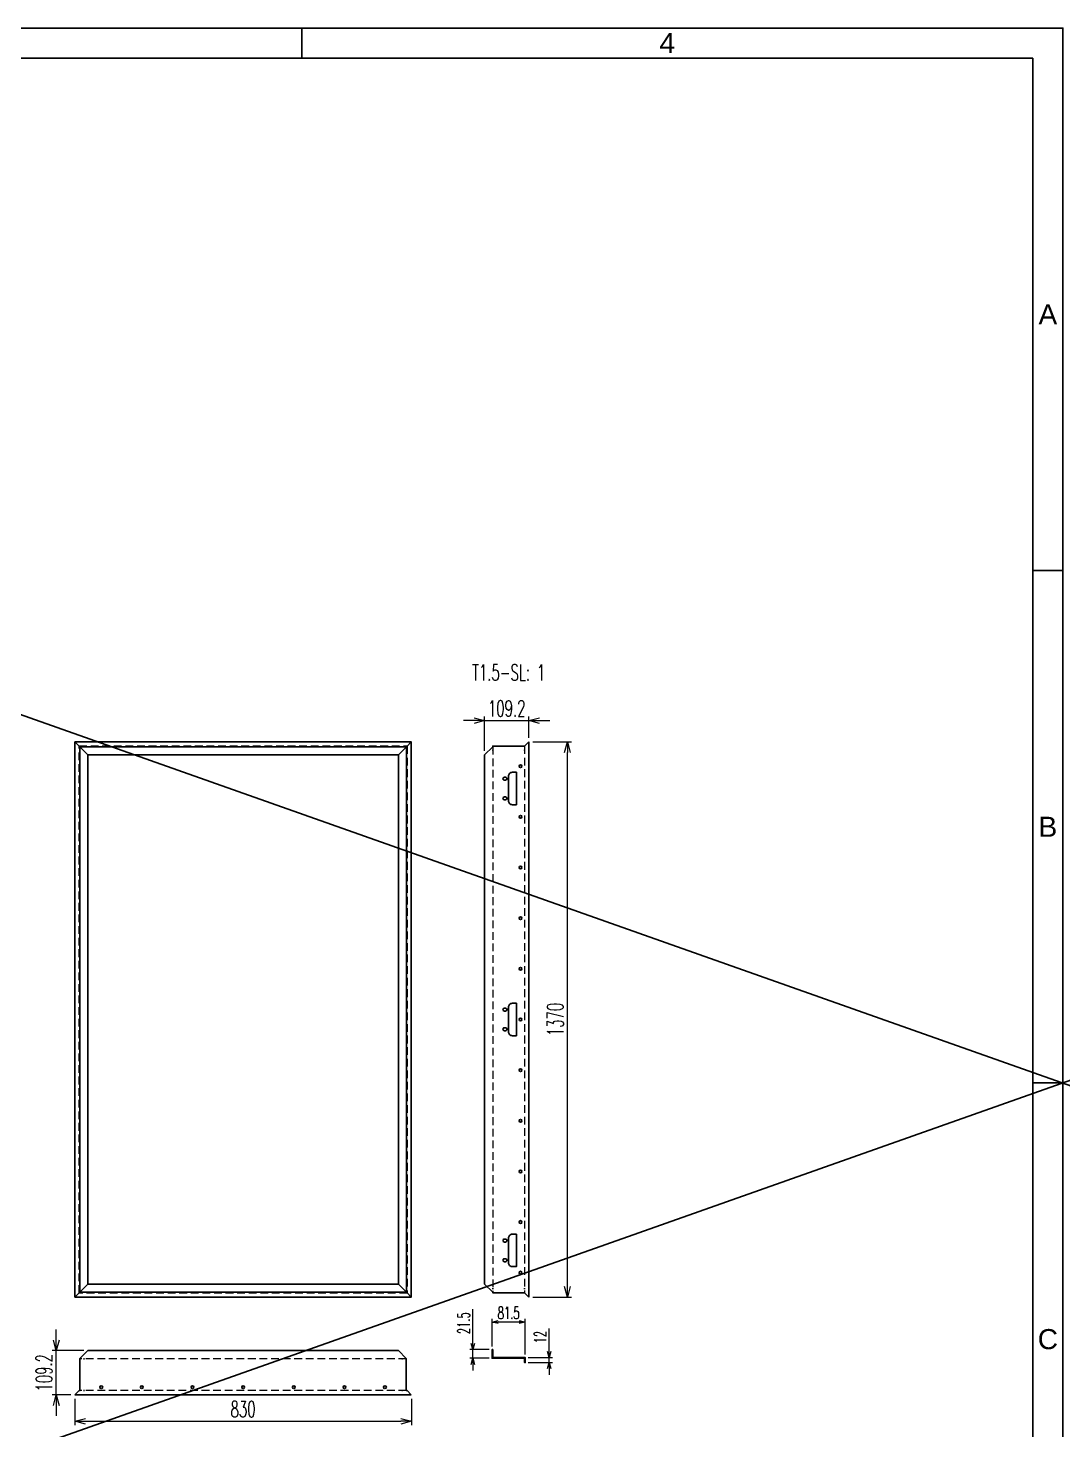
# Model space of a CAD drawing. Header units: millimetres. Extents: x -28296 to 1159, y -35880 to -26991.
# Drawn here: x -16122 to -13568, y -34133 to -30673 of the extents above; entities that cross this region are included whole.
import ezdxf
from ezdxf.enums import TextEntityAlignment as Align

# ---------------------------------------------------------------- set-up
doc = ezdxf.new("R2010")
doc.units = ezdxf.units.MM
doc.header["$LTSCALE"] = 3
doc.linetypes.add('HIDDEN', pattern=[9.525, 6.35, -3.175])
doc.layers.add('@.DM. KÍCH THƯỚC', color=8, linetype='Continuous', lineweight=5, transparency=0.2)
for name, color, linetype in [('@.DM. NÉT CHÍNH', 7, 'Continuous'), ('@.TEXT', 7, 'Continuous'), ('@.VISIBLE', 7, 'Continuous')]:
    doc.layers.add(name, color=color, linetype=linetype)
doc.layers.add('@.DM. NÉT ĐỨT', color=8, linetype='HIDDEN', lineweight=9)
doc.styles.add('Ann_w01', font='romans.shx', dxfattribs={"width": 0.6, "bigfont": 'chineset.shx'})
doc.styles.add('Arial', font='arial.ttf')
doc.dimstyles.new('Dim 01_SC15', dxfattribs={"dimscale": 15, "dimtxt": 2, "dimasz": 1, "dimexe": 0.5, "dimexo": 0.5, "dimgap": 0.5, "dimtad": 1, "dimdec": 1, "dimzin": 12, "dimdsep": 46, "dimtxsty": 'Ann_w01', "dimblk": 'OPEN30', "dimcen": 1.5, "dimclrd": 6, "dimclre": 6, "dimclrt": 3, "dimazin": 3, "dimtm": 1e-09, "dimtfac": 1, "dimtdec": 1, "dimtmove": 0, "dimatfit": 3, "dimldrblk": 'OPEN30', "dimfxl": 1, "dimtolj": 1, "dimlwd": 20, "dimlwe": 20, "dimarcsym": 0})
doc.dimstyles.new('Dim 01_SC20', dxfattribs={"dimscale": 20, "dimtxt": 2, "dimasz": 1.3, "dimexe": 0.5, "dimexo": 0.5, "dimgap": 0.5, "dimtad": 1, "dimdec": 1, "dimzin": 12, "dimdsep": 46, "dimtxsty": 'Ann_w01', "dimblk": 'OPEN30', "dimcen": 1.5, "dimclrd": 6, "dimclre": 6, "dimclrt": 3, "dimadec": 1, "dimazin": 3, "dimtm": 1e-09, "dimtfac": 1, "dimtdec": 1, "dimtix": 1, "dimtmove": 0, "dimatfit": 3, "dimldrblk": 'OPEN30', "dimfxl": 1, "dimtolj": 1, "dimlwd": 20, "dimlwe": 20, "dimarcsym": 0})

# ---------------------------------------------------------------- blocks, each defined once
blk = doc.blocks.new('_Open30')
at = {"color": 0, "linetype": 'ByBlock', "lineweight": -2}
for p, q in [((-1, 0.27), (0, 0)), ((0, 0), (-1, -0.27)), ((0, 0), (-1, 0))]:
    blk.add_line(p, q, dxfattribs=at)
blk = doc.blocks.new('*D2033')
at = {"layer": '@.DM. KÍCH THƯỚC', "color": 6, "lineweight": 20, "transparency": 16777216}
for p, q in [((-14835.7, -33939.8), (-14835.7, -33883.2)), ((-14887.7, -33954.8), (-14828.2, -33954.8)), ((-14887.7, -33966.8), (-14828.2, -33966.8)), ((-14835.7, -33966.8), (-14835.7, -33954.8)), ((-14835.7, -33981.8), (-14835.7, -33996.8))]:
    blk.add_line(p, q, dxfattribs=at)
at = {"layer": 'Defpoints', "color": 0, "transparency": 16777216}
for p in [(-14895.2, -33954.8), (-14895.2, -33966.8), (-14835.7, -33954.8)]:
    blk.add_point(p, dxfattribs=at)
at = {"layer": '@.DM. KÍCH THƯỚC', "color": 6, "lineweight": 20, "transparency": 16777216, "xscale": 15, "yscale": 15, "zscale": 15}
for p, rotation in [((-14835.7, -33954.8), 270), ((-14835.7, -33966.8), 90)]:
    blk.add_blockref('_Open30', p, dxfattribs=dict(at, rotation=rotation))
at = {"layer": '@.DM. KÍCH THƯỚC', "color": 3, "transparency": 16777216, "insert": (-14858.2, -33904), "char_height": 30, "attachment_point": 5, "rotation": 90, "style": 'Ann_w01'}
blk.add_mtext('\\A1;12', dxfattribs=at)
blk = doc.blocks.new('*D2034')
at = {"layer": '@.DM. KÍCH THƯỚC', "color": 6, "lineweight": 20, "transparency": 16777216}
for p, q in [((-15024.3, -33919.8), (-15024.3, -33834.9)), ((-14984.2, -33934.8), (-15031.8, -33934.8)), ((-15024.3, -33956.3), (-15024.3, -33934.8)), ((-14984.2, -33956.3), (-15031.8, -33956.3)), ((-15024.3, -33971.3), (-15024.3, -33986.3))]:
    blk.add_line(p, q, dxfattribs=at)
at = {"layer": 'Defpoints', "color": 0, "transparency": 16777216}
for p in [(-15024.3, -33934.8), (-14976.7, -33934.8), (-14976.7, -33956.3)]:
    blk.add_point(p, dxfattribs=at)
at = {"layer": '@.DM. KÍCH THƯỚC', "color": 6, "lineweight": 20, "transparency": 16777216, "xscale": 15, "yscale": 15, "zscale": 15}
for p, rotation in [((-15024.3, -33934.8), 270), ((-15024.3, -33956.3), 90)]:
    blk.add_blockref('_Open30', p, dxfattribs=dict(at, rotation=rotation))
at = {"layer": '@.DM. KÍCH THƯỚC', "color": 3, "transparency": 16777216, "insert": (-15046.8, -33869.8), "char_height": 30, "attachment_point": 5, "rotation": 90, "style": 'Ann_w01'}
blk.add_mtext('\\A1;21.5', dxfattribs=at)
blk = doc.blocks.new('*D2035')
at = {"layer": '@.DM. KÍCH THƯỚC', "color": 6, "lineweight": 20, "transparency": 16777216}
for p, q in [((-14976.7, -33927.3), (-14976.7, -33859.3)), ((-14910.2, -33866.8), (-14961.7, -33866.8)), ((-14895.2, -33947.3), (-14895.2, -33859.3))]:
    blk.add_line(p, q, dxfattribs=at)
at = {"layer": 'Defpoints', "color": 0, "transparency": 16777216}
for p in [(-14976.7, -33866.8), (-14976.7, -33934.8), (-14895.2, -33954.8)]:
    blk.add_point(p, dxfattribs=at)
at = {"layer": '@.DM. KÍCH THƯỚC', "color": 6, "lineweight": 20, "transparency": 16777216, "xscale": 15, "yscale": 15, "zscale": 15, "rotation": 180}
blk.add_blockref('_Open30', (-14976.7, -33866.8), dxfattribs=at)
at = {"layer": '@.DM. KÍCH THƯỚC', "color": 6, "lineweight": 20, "transparency": 16777216, "xscale": 15, "yscale": 15, "zscale": 15}
blk.add_blockref('_Open30', (-14895.2, -33866.8), dxfattribs=at)
at = {"layer": '@.DM. KÍCH THƯỚC', "color": 3, "transparency": 16777216, "insert": (-14936, -33844.3), "char_height": 30, "attachment_point": 5, "style": 'Ann_w01'}
blk.add_mtext('\\A1;81.5', dxfattribs=at)
blk = doc.blocks.new('*D2094')
at = {"layer": '@.VISIBLE', "color": 6, "lineweight": 20, "transparency": 16777216}
for p, q in [((-14876.1, -32435.2), (-14780.9, -32435.2)), ((-14790.9, -33779.2), (-14790.9, -32461.2)), ((-14876.1, -33805.2), (-14780.9, -33805.2))]:
    blk.add_line(p, q, dxfattribs=at)
at = {"layer": 'Defpoints', "color": 0, "transparency": 16777216}
for p in [(-14886.1, -32435.2), (-14790.9, -32435.2), (-14886.1, -33805.2)]:
    blk.add_point(p, dxfattribs=at)
at = {"layer": '@.VISIBLE', "color": 6, "lineweight": 20, "transparency": 16777216, "xscale": 26, "yscale": 26, "zscale": 26}
for p, rotation in [((-14790.9, -32435.2), 90), ((-14790.9, -33805.2), 270)]:
    blk.add_blockref('_Open30', p, dxfattribs=dict(at, rotation=rotation))
at = {"layer": '@.VISIBLE', "color": 3, "transparency": 16777216, "insert": (-14820.9, -33120.2), "char_height": 40, "attachment_point": 5, "rotation": 90, "style": 'Ann_w01'}
blk.add_mtext('\\A1;1370', dxfattribs=at)
blk = doc.blocks.new('*D2095')
at = {"layer": '@.VISIBLE', "color": 6, "lineweight": 20, "transparency": 16777216}
for p, q in [((-15021.3, -32382.7), (-15047.3, -32382.7)), ((-14995.3, -32457.2), (-14995.3, -32372.7)), ((-14995.3, -32382.7), (-14886.1, -32382.7)), ((-14886.1, -32425.2), (-14886.1, -32372.7)), ((-14860.1, -32382.7), (-14834.1, -32382.7))]:
    blk.add_line(p, q, dxfattribs=at)
at = {"layer": 'Defpoints', "color": 0, "transparency": 16777216}
for p in [(-14886.1, -32382.7), (-14886.1, -32435.2), (-14995.3, -32467.2)]:
    blk.add_point(p, dxfattribs=at)
at = {"layer": '@.VISIBLE', "color": 6, "lineweight": 20, "transparency": 16777216, "xscale": 26, "yscale": 26, "zscale": 26}
blk.add_blockref('_Open30', (-14995.3, -32382.7), dxfattribs=at)
at = {"layer": '@.VISIBLE', "color": 6, "lineweight": 20, "transparency": 16777216, "xscale": 26, "yscale": 26, "zscale": 26, "rotation": 180}
blk.add_blockref('_Open30', (-14886.1, -32382.7), dxfattribs=at)
at = {"layer": '@.VISIBLE', "color": 3, "transparency": 16777216, "insert": (-14940.7, -32352.7), "char_height": 40, "attachment_point": 5, "style": 'Ann_w01'}
blk.add_mtext('\\A1;109.2', dxfattribs=at)
blk = doc.blocks.new('*D2098')
at = {"layer": '@.VISIBLE', "color": 6, "lineweight": 20, "transparency": 16777216}
for p, q in [((-16006.1, -34056.7), (-16006.1, -34121.8)), ((-15176.1, -34056.7), (-15176.1, -34121.8)), ((-15980.1, -34111.8), (-15202.1, -34111.8))]:
    blk.add_line(p, q, dxfattribs=at)
at = {"layer": 'Defpoints', "color": 0, "transparency": 16777216}
for p in [(-16006.1, -34046.7), (-15176.1, -34046.7), (-15176.1, -34111.8)]:
    blk.add_point(p, dxfattribs=at)
at = {"layer": '@.VISIBLE', "color": 6, "lineweight": 20, "transparency": 16777216, "xscale": 26, "yscale": 26, "zscale": 26, "rotation": 180}
blk.add_blockref('_Open30', (-16006.1, -34111.8), dxfattribs=at)
at = {"layer": '@.VISIBLE', "color": 6, "lineweight": 20, "transparency": 16777216, "xscale": 26, "yscale": 26, "zscale": 26}
blk.add_blockref('_Open30', (-15176.1, -34111.8), dxfattribs=at)
at = {"layer": '@.VISIBLE', "color": 3, "transparency": 16777216, "insert": (-15591.1, -34081.8), "char_height": 40, "attachment_point": 5, "style": 'Ann_w01'}
blk.add_mtext('\\A1;830', dxfattribs=at)
blk = doc.blocks.new('*D2099')
at = {"layer": '@.VISIBLE', "color": 6, "lineweight": 20, "transparency": 16777216}
for p, q in [((-16052.3, -33911.5), (-16052.3, -33885.5)), ((-15984.1, -33937.5), (-16062.3, -33937.5)), ((-16052.3, -34046.7), (-16052.3, -33937.5)), ((-16016.1, -34046.7), (-16062.3, -34046.7)), ((-16052.3, -34072.7), (-16052.3, -34098.7))]:
    blk.add_line(p, q, dxfattribs=at)
at = {"layer": 'Defpoints', "color": 0, "transparency": 16777216}
for p in [(-16052.3, -33937.5), (-15974.1, -33937.5), (-16006.1, -34046.7)]:
    blk.add_point(p, dxfattribs=at)
at = {"layer": '@.VISIBLE', "color": 6, "lineweight": 20, "transparency": 16777216, "xscale": 26, "yscale": 26, "zscale": 26}
for p, rotation in [((-16052.3, -33937.5), 270), ((-16052.3, -34046.7), 90)]:
    blk.add_blockref('_Open30', p, dxfattribs=dict(at, rotation=rotation))
at = {"layer": '@.VISIBLE', "color": 3, "transparency": 16777216, "insert": (-16082.3, -33992.1), "char_height": 40, "attachment_point": 5, "rotation": 90, "style": 'Ann_w01'}
blk.add_mtext('\\A1;109.2', dxfattribs=at)
blk = doc.blocks.new('Dau chan')
at = {"layer": '@.VISIBLE', "color": 1}
blk.add_line((-1, 0), (1, 0), dxfattribs=at)
blk = doc.blocks.new('KHUNG BAN VE (Made by Tung)')
at = {"layer": '@.VISIBLE', "color": 8}
for p, q in [((221.25, 207), (221.25, 210)), ((294, 156), (297, 156)), ((294, 105), (297, 105))]:
    blk.add_line(p, q, dxfattribs=at)
for points in [[(0, 0), (297, 0), (297, 210), (0, 210)], [(3, 3), (294, 3), (294, 207), (3, 207)]]:
    blk.add_lwpolyline(points, close=True, dxfattribs=at)
at = {"layer": '@.TEXT', "color": 1, "style": 'Arial'}
for s, p in [('4', (257.625, 208.5)), ('A', (295.5, 181.5)), ('B', (295.5, 130.5)), ('C', (295.5, 79.5))]:
    blk.add_text(s, height=2, dxfattribs=at).set_placement(p, align=Align.MIDDLE_CENTER)
for tag, height, p in [('DESIGNER_NAME', 2, (38, 15.5)), ('PROJECT_CODE', 2, (258.5, 15.5)), ('SCALE', 2, (289, 15.5)), ('APPROVED_NAME', 2, (38, 10.5)), ('CUSTOMER_NAME', 2, (258.5, 10.5)), ('PAGE', 2, (289, 10.5)), ('DRAWING_NAME', 4, (173, 8)), ('TOTAL', 2, (289, 5.5))]:
    blk.add_attdef(tag, text='', height=height, dxfattribs=at).set_placement(p, align=Align.MIDDLE_CENTER)

msp = doc.modelspace()

# ---------------------------------------------------------------- linework, layer by layer
at = {"layer": '@.DM. NÉT CHÍNH', "color": 6}
for points in [[(-16006.13, -32435.19), (-15176.13, -32435.19), (-15176.13, -33805.19), (-16006.13, -33805.19)], [(-15994.13, -32447.19), (-15188.13, -32447.19), (-15188.13, -33793.19), (-15994.13, -33793.19)], [(-15974.13, -32467.19), (-15208.13, -32467.19), (-15208.13, -33773.19), (-15974.13, -33773.19)]]:
    msp.add_lwpolyline(points, close=True, dxfattribs=at)
for points in [[(-15974.13, -32467.19), (-15994.13, -32447.19), (-15994.13, -32445.69), (-15995.63, -32445.69), (-16006.13, -32435.19)], [(-15208.13, -32467.19), (-15188.13, -32447.19), (-15188.13, -32445.69), (-15186.63, -32445.69), (-15176.13, -32435.19)], [(-15974.13, -33773.19), (-15994.13, -33793.19), (-15994.13, -33794.69), (-15995.63, -33794.69), (-16006.13, -33805.19)], [(-15208.13, -33773.19), (-15188.13, -33793.19), (-15188.13, -33794.69), (-15186.63, -33794.69), (-15176.13, -33805.19)]]:
    msp.add_lwpolyline(points, dxfattribs=at)
at = {"layer": '@.DM. NÉT CHÍNH', "color": 6, "linetype": 'HIDDEN'}
msp.add_lwpolyline([(-15995.63, -32445.69), (-15186.63, -32445.69), (-15186.63, -33794.69), (-15995.63, -33794.69)], close=True, dxfattribs=at)
at = {"layer": '@.DM. NÉT CHÍNH'}
for points in [[(-14995.31, -32467.19), (-14975.31, -32447.19), (-14975.31, -32445.69), (-14896.61, -32445.69), (-14886.11, -32435.19)], [(-14886.11, -32435.19), (-14886.11, -33805.19)], [(-14995.31, -32467.19), (-14995.31, -33773.19)], [(-14995.31, -33773.19), (-14975.31, -33793.19), (-14975.31, -33794.69), (-14896.61, -33794.69), (-14886.11, -33805.19)], [(-15974.13, -33937.54), (-15993.63, -33957.04), (-15993.63, -34036.24), (-15995.63, -34036.24), (-16006.13, -34046.74)], [(-15208.13, -33937.54), (-15974.13, -33937.54)], [(-15208.13, -33937.54), (-15188.63, -33957.04), (-15188.63, -34036.24), (-15186.63, -34036.24), (-15176.13, -34046.74)], [(-15176.13, -34046.74), (-16006.13, -34046.74)]]:
    msp.add_lwpolyline(points, dxfattribs=at)
for points in [[(-14946.71, -32529.45), (-14943.71, -32529.45, 0.4142136), (-14940.21, -32525.95), (-14940.21, -32525.95, 0.4142136), (-14943.71, -32522.45), (-14946.71, -32522.45, 0.4142136), (-14950.21, -32525.95), (-14950.21, -32525.95, 0.4142136)], [(-14946.71, -32577.95), (-14943.71, -32577.95, 0.4142136), (-14940.21, -32574.45), (-14940.21, -32574.45, 0.4142136), (-14943.71, -32570.95), (-14946.71, -32570.95, 0.4142136), (-14950.21, -32574.45), (-14950.21, -32574.45, 0.4142136)], [(-14946.71, -33099.44), (-14943.71, -33099.44, 0.4142136), (-14940.21, -33095.94), (-14940.21, -33095.94, 0.4142136), (-14943.71, -33092.44), (-14946.71, -33092.44, 0.4142136), (-14950.21, -33095.94), (-14950.21, -33095.94, 0.4142136)], [(-14946.71, -33147.94), (-14943.71, -33147.94, 0.4142136), (-14940.21, -33144.44), (-14940.21, -33144.44, 0.4142136), (-14943.71, -33140.94), (-14946.71, -33140.94, 0.4142136), (-14950.21, -33144.44), (-14950.21, -33144.44, 0.4142136)], [(-14946.71, -33662.44), (-14943.71, -33662.44, -0.4142136), (-14940.21, -33665.94), (-14940.21, -33665.94, -0.4142136), (-14943.71, -33669.44), (-14946.71, -33669.44, -0.4142136), (-14950.21, -33665.94), (-14950.21, -33665.94, -0.4142136)], [(-14946.71, -33710.94), (-14943.71, -33710.94, -0.4142136), (-14940.21, -33714.44), (-14940.21, -33714.44, -0.4142136), (-14943.71, -33717.94), (-14946.71, -33717.94, -0.4142136), (-14950.21, -33714.44), (-14950.21, -33714.44, -0.4142136)]]:
    msp.add_lwpolyline(points, format="xyb", close=True, dxfattribs=at)
msp.add_lwpolyline([(-14975.21, -33934.77), (-14975.21, -33954.77), (-14895.21, -33954.77), (-14895.21, -33966.77), (-14896.71, -33966.77), (-14896.71, -33956.27), (-14976.71, -33956.27), (-14976.71, -33934.77)], close=True, dxfattribs=at)
for centre in [(-14906.71, -32495.19), (-14906.71, -32620.19), (-14906.71, -32745.19), (-14906.71, -32870.19), (-14906.71, -32995.19), (-14906.71, -33120.19), (-14906.71, -33245.19), (-14906.71, -33370.19), (-14906.71, -33495.19), (-14906.71, -33620.19), (-14906.71, -33745.19), (-15941.13, -34027.64), (-15841.13, -34027.64), (-15716.13, -34027.64), (-15591.13, -34027.64), (-15466.13, -34027.64), (-15341.13, -34027.64), (-15241.13, -34027.64)]:
    msp.add_circle(centre, 3.5, dxfattribs=at)
at = {"layer": '@.DM. NÉT ĐỨT'}
msp.add_line((-14896.71, -32445.69), (-14896.71, -33794.69), dxfattribs=at)
for points in [[(-14975.21, -32447.19), (-14975.21, -33793.19)], [(-15188.63, -33957.64), (-15993.63, -33957.64)], [(-15188.63, -34036.14), (-15993.63, -34036.14)]]:
    msp.add_lwpolyline(points, dxfattribs=at)
at = {"layer": '@.VISIBLE'}
for p, q in [((-20932.38, -30673.43), (-6204.53, -35880.25)), ((-20932.38, -35880.25), (-6204.53, -30673.43))]:
    msp.add_line(p, q, dxfattribs=at)
for points in [[(-14916.71, -32510.2), (-14916.71, -32590.2), (-14926.71, -32590.2, -0.4142136), (-14936.71, -32580.2), (-14936.71, -32520.2, -0.4142136), (-14926.71, -32510.2)], [(-14916.71, -33080.19), (-14916.71, -33160.19), (-14926.71, -33160.19, -0.4142136), (-14936.71, -33150.19), (-14936.71, -33090.19, -0.4142136), (-14926.71, -33080.19)], [(-14916.71, -33650.19), (-14916.71, -33730.19), (-14926.71, -33730.19, -0.4142136), (-14936.71, -33720.19), (-14936.71, -33660.19, -0.4142136), (-14926.71, -33650.19)]]:
    msp.add_lwpolyline(points, format="xyb", close=True, dxfattribs=at)

# ---------------------------------------------------------------- block references
at = {"layer": '@.VISIBLE', "xscale": 24.79435096761154, "yscale": 24.79435096761154, "zscale": 24.79435096761154}
msp.add_blockref('KHUNG BAN VE (Made by Tung)', (-20932.38, -35880.25), dxfattribs=at)
at = {"layer": '@.VISIBLE', "rotation": 270}
for p in [(-14975.21, -32455.69), (-14896.71, -32455.69)]:
    msp.add_blockref('Dau chan', p, dxfattribs=at)
at = {"layer": '@.VISIBLE', "xscale": -1, "rotation": 270}
for p in [(-14975.21, -33784.69), (-14896.71, -33784.69)]:
    msp.add_blockref('Dau chan', p, dxfattribs=at)
at = {"layer": '@.VISIBLE'}
for p in [(-15983.63, -33957.64), (-15983.63, -34036.14)]:
    msp.add_blockref('Dau chan', p, dxfattribs=at)
at = {"layer": '@.VISIBLE', "xscale": -1}
for p in [(-15198.63, -33957.64), (-15198.63, -34036.14)]:
    msp.add_blockref('Dau chan', p, dxfattribs=at)

# ---------------------------------------------------------------- texts
at = {"layer": '@.DM. NÉT CHÍNH', "color": 1, "style": 'Ann_w01', "width": 0.6}
msp.add_text('T1.5-SL: 1', height=40, dxfattribs=at).set_placement((-14935.96, -32263.84), align=Align.MIDDLE_CENTER)

# ---------------------------------------------------------------- dimensions: what is measured, and where the dimension line sits
at = {"layer": '@.DM. KÍCH THƯỚC'}
for base, p1, p2, picture, middle in [((-15024.26, -33934.77), (-14976.71, -33956.27), (-14976.71, -33934.77), '*D2034', (-15046.76, -33869.84)), ((-14835.72, -33954.77), (-14895.21, -33966.77), (-14895.21, -33954.77), '*D2033', (-14858.22, -33903.99))]:
    dim = msp.add_linear_dim(base=base, p1=p1, p2=p2, angle=90, dimstyle='Dim 01_SC15', dxfattribs=at)
    dim.commit()
    dim.dimension.update_dxf_attribs({"geometry": picture, "text_midpoint": middle})
dim = msp.add_linear_dim(base=(-14976.71, -33866.83), p1=(-14895.21, -33954.77), p2=(-14976.71, -33934.77), angle=180, dimstyle='Dim 01_SC15', dxfattribs=at)
dim.commit()
dim.dimension.update_dxf_attribs({"geometry": '*D2035', "text_midpoint": (-14935.96, -33866.83), "dimtype": 160})
at = {"layer": '@.VISIBLE'}
for base, p1, p2, picture, middle in [((-14886.11, -32382.7), (-14995.31, -32467.19), (-14886.11, -32435.19), '*D2095', (-14940.71, -32352.7)), ((-15176.13, -34111.82), (-16006.13, -34046.74), (-15176.13, -34046.74), '*D2098', (-15591.13, -34081.82))]:
    dim = msp.add_linear_dim(base=base, p1=p1, p2=p2, dimstyle='Dim 01_SC20', dxfattribs=at)
    dim.commit()
    dim.dimension.update_dxf_attribs({"geometry": picture, "text_midpoint": middle})
for base, p1, p2, picture, middle in [((-14790.89, -32435.19), (-14886.11, -33805.19), (-14886.11, -32435.19), '*D2094', (-14820.89, -33120.19)), ((-16052.27, -33937.54), (-16006.13, -34046.74), (-15974.13, -33937.54), '*D2099', (-16082.27, -33992.14))]:
    dim = msp.add_linear_dim(base=base, p1=p1, p2=p2, angle=90, dimstyle='Dim 01_SC20', dxfattribs=at)
    dim.commit()
    dim.dimension.update_dxf_attribs({"geometry": picture, "text_midpoint": middle})

doc.saveas('drawing.dxf')
